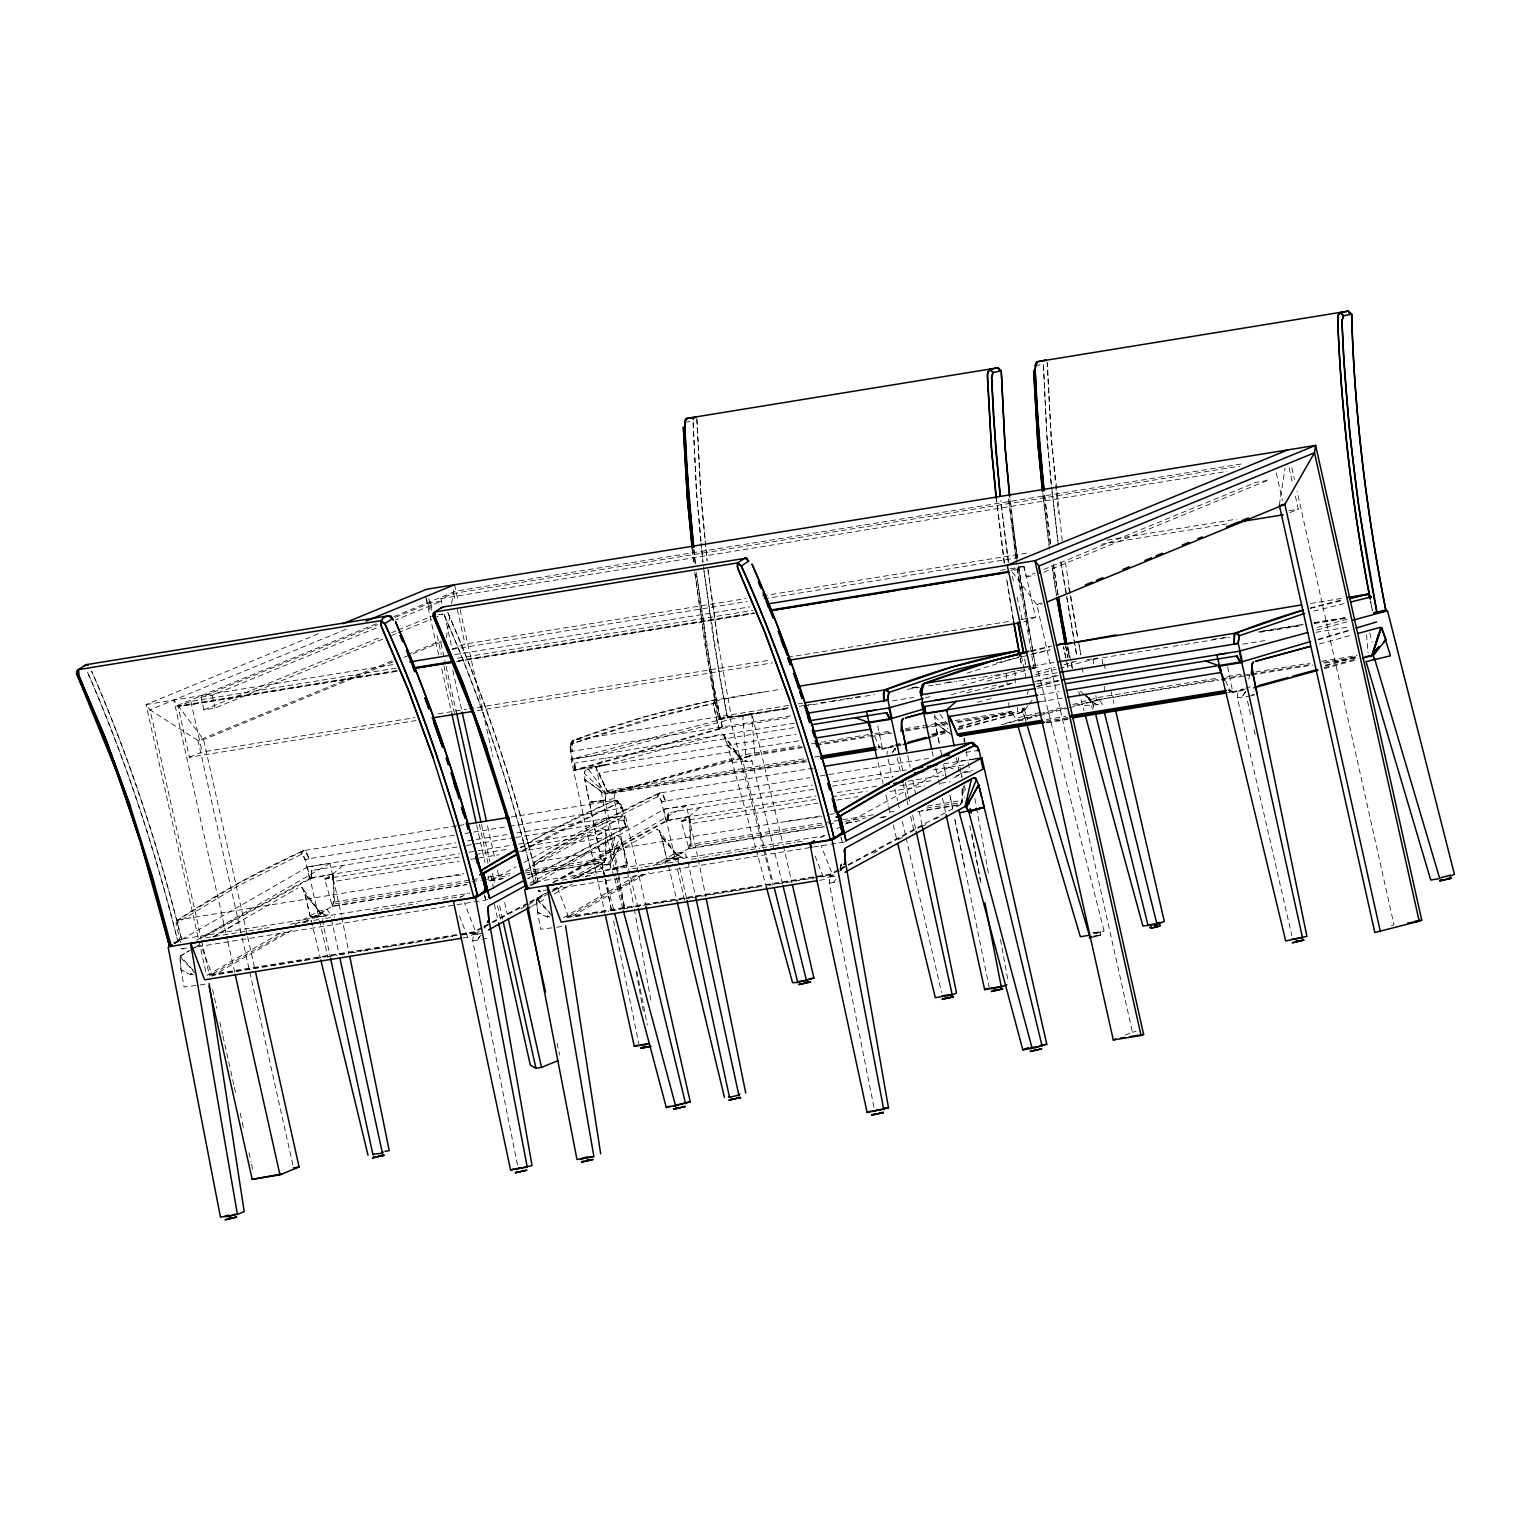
<?xml version="1.0" encoding="UTF-8"?>
<svg xmlns="http://www.w3.org/2000/svg" width="1531" height="1531" viewBox="0 0 1531 1531"><rect width="100%" height="100%" fill="white"/><g stroke="black" fill="none" stroke-linecap="round" stroke-linejoin="round"><path stroke-width="0.75" stroke-dasharray="5 3.75" d="M457.118 846.949L311.788 870.469L311.348 878.239L203.087 937.546M342.963 865.436L331.844 874.928L324.649 878.89L332.476 906.448L466.859 884.707M813.612 789.269L668.301 812.77L667.86 820.539L557.839 880.803M699.476 807.736L688.357 817.229L681.161 821.19L688.969 848.748L825.707 826.625M603.922 764.792L574.584 769.94L574.718 763.127L795.029 727.436M331.978 874.335L310.047 878.698M592.344 825.075L605.817 830.013L606.142 858.527L603.922 862.317L528.138 874.794M688.472 816.635L666.559 820.999M790.742 715.915L572.077 751.3L570.278 751.396L570.183 747.894A6.449 3.368 81 0 1 570.298 746.401L571.714 743.836L641.891 720.661L717.197 702.633L722.402 728.373L575.312 770.437L574.393 769.902L722.517 727.627L716.374 700.528L765.672 691.648M200.331 938.139L310.984 877.607L311.788 870.507L311.348 878.239M552.71 882.698L667.497 819.908L668.301 812.808L667.86 820.539M527.487 878.66L626.562 826.836L623.538 820.061L626.16 827.563L528.597 878.603M605.3 830.874L615.921 875.521M179.969 956.856L180.983 969.448L179.969 956.856L195.47 973.372M536.462 899.156L537.496 911.749L536.462 899.156L551.983 915.672M961.679 773.385L961.946 777.748M517.459 1164.919L472.754 940.819L473.385 934.79L481.691 930.236M873.952 1107.219L829.266 883.119L829.879 877.091L834.051 874.813M895.635 748.2L895.597 750.324M456.774 825.86L303.368 850.681A3237.625 1579.82 80.7 0 0 178.017 919.863L176.658 923.805L176.295 921.145L178.036 919.901L239.946 882.392L303.731 850.566L306.564 852.346L309.166 858.68L454.477 835.16M311.788 870.507L310.984 877.607L309.358 878.143L304.688 858.125L301.53 854.241L237.898 885.99L176.027 923.48L181.309 946.062M813.267 768.16L659.861 792.981A3237.625 1579.82 80.7 0 0 534.51 862.164L533.152 866.106L532.788 863.446L534.53 862.202L596.439 824.692L659.861 792.981L663.057 794.646L665.66 800.981L809.88 777.652M668.301 812.808L667.497 819.908L665.851 820.444L661.201 800.426L658.024 796.541L594.411 828.29M1092.904 932.857L1100.177 931.786L1092.77 934.044M1100.177 931.786L1100.655 935.211L1092.349 937.412M572.613 760.505L570.527 751.472L570.298 746.42L571.714 743.836A3.273 2.794 68.8 0 1 573.781 740.219L643.996 717.025L715.302 699.801L781.69 689.065M522.071 851.657L550.299 835.428L618.658 802.914L622.696 808.138L626.16 827.563M877.722 725.751L882.315 748.123L879.464 748.104A2.909 1.435 80.8 0 1 878.392 746.841L879.464 748.104M1227.613 666.808L1232.666 691.419L1227.537 692.931M962.597 801.153L961.009 803.622M1035.3 667.784C1032.066 666.846 1040.984 667.382 1028.315 669.143M588.344 769.27L606.295 793.402L740.124 757.902L747.568 761.73L740.124 757.902L722.402 733.77L586.143 769.844L584.249 773.251L605.893 793.632L605.3 800.081L624.897 908.955M446.363 637.795L450.229 612.687M451.626 603.539L453.961 588.44M1279.323 505.211L1285.045 468.027M331.768 905.893L333.701 901.893L333.088 874.966L334.543 901.97L332.476 906.448M688.261 848.193L690.194 844.193L689.582 817.267L691.055 844.27A2.909 1.435 80.6 0 1 690.692 846.299L688.969 848.748M520.215 847.236L597.951 834.644L605.817 830.013M623.538 820.061L626.179 827.295L605.683 830.606M525.229 873.034L605.434 860.058L605.549 837.285M926.542 808.081L961.927 802.359L962.023 788.963M917.643 811.755L960.071 804.885L962.616 800.101L962.291 788.695M840.136 869.034L841.61 862.412L839.945 869.761M1248.798 679.056L1249.832 674.425M840.308 868.862L841.878 861.991M605.893 793.632L605.338 800.235L589.358 802.263L584.785 779.47L584.44 771.49L586.143 769.844M788.561 705.447L573.781 740.219L571.714 743.836L670.865 712.91L717.197 702.633L715.302 699.801A3237.625 1689.191 81 0 0 573.781 740.2L571.541 747.492L572.077 751.3L570.527 751.472M901.223 744.181L887.578 747.894L887.004 754.496M1244.76 689.333L1237.947 691.189L1237.373 697.792L1291.896 935.805M957.947 729.694L1021.541 712.355L1022.919 707.992M1027.129 694.576L1028.258 691.017M958.023 728.699L1021.541 712.355L1022.67 708.796M181.443 939.881L181.5 939.058C158.765 847.581 129.637 757.558 91.669 671.248C129.389 757.673 158.535 847.638 181.5 939.058L470.017 893.166M537.936 882.181L537.993 881.358C515.105 789.116 485.614 698.385 447.243 611.386C485.365 698.5 514.856 789.173 537.993 881.358L824.29 835.83M1027.856 705.676C1022.555 714.135 1019.129 715.609 1024.201 704.968M782.475 883.77L752.008 761.003L749.023 756.486L615.175 791.986L614.18 798.646L627.021 869.168M579.005 876.938L599.712 865.608L609.013 864.077L620.036 836.979L617.05 835.543L552.863 870.699M178.036 919.901L177.634 923.691L176.027 923.48L178.036 919.901L463.644 873.684M820.138 815.985L534.53 862.202L534.128 865.991L532.539 865.8L536.749 883.846M484.6 928.303L486.112 925.279M841.093 870.603L843.103 866.584M704.049 571.503L720.144 679.649L727.263 716.91L731.32 716.183L717.962 718.728L718.709 719.321L731.32 716.183L718.25 643.747L708.011 569.532M626.026 858.317L627.633 864.958L612.151 869.072L609.97 864.594L622.16 842.567L619.156 835.658L617.05 835.543M1021.541 712.355L1023.761 708.776M534.53 862.202L532.539 865.8L594.449 828.271M715.302 699.801L713.159 703.456L719.168 729.024L722.517 727.627L718.479 728.469L713.159 703.456L715.302 699.801L696.318 572.613M839.715 871.522L841.552 868.249L840.5 869.991M301.282 854.317L303.368 850.681L304.918 850.796L309.166 858.68L305.109 859.657L303.406 855.427L301.282 854.317A3.273 2.813 66.5 0 1 303.368 850.681M657.775 796.618L659.861 792.981L661.411 793.096L665.66 800.981L661.622 801.957L659.899 797.747L657.775 796.618A3.273 2.813 66.5 0 1 659.861 792.981M614.046 876.153L609.625 864.326L622.16 842.567L625.241 855.102M484.007 927.69L485.059 925.949M895.042 748.448L891.54 753.826L895.31 748.276M1245.392 691.744L1241.89 697.122L1245.679 691.572M1100.885 934.943L1092.445 936.321L1100.885 934.943L1093.077 937.278M1021.866 711.781L1024.966 707.207M603.578 862.585L606.123 857.8A2.316 1.206 80.9 0 1 605.798 859.408M480.906 935.097L477.194 940.111L479.739 936.742M836.175 879.081L833.687 882.411L836.232 879.043M1025.234 709.121L1021.675 712.336M1029.196 703.916L1033.214 698.653M572.824 740.602L570.565 743.224L570.01 748.066L574.699 769.768M539.027 891.406L540.309 891.31L538.089 890.812L549.763 889.779M181.596 948.512L193.25 947.478M610.792 792.752L606.888 790.991L595.463 766.706L605.874 758.056M173.424 942.905L181.5 939.058L177.519 940.245C154.612 848.48 125.504 758.132 87.229 671.592C124.968 758.343 154.803 848.423 177.519 940.245L180.983 939.957L174.17 943.517M529.917 885.205L537.993 881.358L534.032 882.545C511.124 790.781 481.997 700.433 443.722 613.893C481.461 700.643 511.297 790.723 534.032 882.545L537.477 882.258L530.664 885.817M174.323 943.804L307.444 867.024L329.911 863.35L341.26 914.677M196.791 940.13L329.911 863.35M193.193 970.271L180.409 955.88L192.791 948.722M194.858 947.536L198.973 945.144L190.724 949.928M240.252 921.298L211.355 937.986L298.009 887.98M180.409 955.88L188.657 951.115M207.049 975.324L283.158 931.422M295.177 924.494L318.295 911.156L327.29 909.682L330.447 914.658L310.276 916.323L304.822 893.932L302.755 888.324L299.942 886.87L301.913 887.004L304.822 893.932L320.247 957.717M211.91 976.242L292.268 929.891M304.631 922.753L327.29 909.682M534.912 883.751L663.937 809.325L686.405 805.65L697.753 856.977M553.284 882.43L686.405 805.65M545.151 893.415L536.903 898.18L549.686 912.572M571.982 877.914L654.503 830.28M563.542 917.643L637.719 874.852M654.196 865.34L674.788 853.456L683.783 852.001L686.941 856.958L666.75 858.661L661.315 836.232L659.249 830.625L656.435 829.17L658.407 829.304L661.315 836.232L677.314 902.314M572.537 916.17L648.761 872.192M665.239 862.68L683.783 852.001M520.54 847.81L546.778 832.73L614.907 800.254L619.557 801.727L622.409 808.311M482.131 928.169L473.806 932.59L210.072 975.285L288.957 930.427M303.54 922.294L332.705 906.027L466.362 884.382M838.624 870.469L830.3 874.89L566.566 917.586L645.45 872.727M662.119 863.427L689.199 848.327L822.874 826.683M325.376 879.426L333.26 875.521L333.739 881.492L459.07 861.207M681.869 821.726L689.754 817.822L690.232 823.793L817.879 803.143M530.013 883.234L614.984 836.692L608.572 864.173L585.646 876.746M459.664 897.721L467.988 893.166M490.877 880.631L515.832 866.967M524.157 862.412L603.195 819.123L625.337 815.583L645.412 904.055M525.497 870.259L625.337 815.583M521.018 908.687L550.012 892.822M552.079 891.674L562.432 886.009M531.563 906.352L545.935 898.486M554.145 893.989L572.211 884.095M820.329 837.744L824.482 835.467M836.959 828.635L843.198 825.228M845.284 824.08L959.688 761.424L975.19 758.936M873.378 853.265L877.531 850.987M898.238 839.658L902.371 837.38M921.011 827.18L927.212 823.774M463.051 938.005L467.759 937.24L476.103 932.704L464.467 902.792M819.563 880.306L824.252 879.54L832.596 875.005L820.96 845.093M481.844 927.461L473.519 931.901L459.396 934.178M483.93 926.351L490.188 923.021M492.255 921.911L527.659 903.06M529.745 901.95L550.586 890.851M552.653 889.741L556.825 887.521M573.493 878.641L604.726 861.991L575.771 878.258M484.198 927.059L490.456 923.729M492.523 922.619L527.908 903.768M529.994 902.658L544.558 894.889M552.882 890.468L561.207 886.028M838.337 869.761L830.013 874.201L566.298 916.878M840.423 868.651L961.219 804.292L921.356 810.76M840.71 869.359L926.025 823.889M934.35 819.468L940.589 816.138M597.549 835.371L605.147 831.41M956.397 775.949L962.195 772.906L972.434 771.241M954.043 777.671L961.64 773.71M573.781 740.219L571.695 744.047L572.077 751.3M522.932 850.356L618.39 802.99L620.629 804.1A6.449 3.368 81 0 1 621.337 805.229L621.988 806.76M1032.64 668.186L1037.138 667.459L1104.081 931.116L1093.517 934.331M318.448 633.738L146.057 704.566L206.417 974.539M346.236 629.222L150.038 709.848L146.057 704.566L393.39 664.531M376.377 623.768L175.261 706.403L397.161 670.482M393.869 616.591L455.951 591.081L1244.416 463.472M396.223 668.128L190.839 701.37L178.094 706.614L189.404 757.252L416.03 720.584M382.827 639.097L214.991 708.049L203.891 709.848L201.059 697.179L377.717 624.61M395.381 617.337L430.709 602.831L441.827 601.032L395.438 620.074M441.942 603.233L440.909 598.64L453.674 593.396L1239.785 466.17M201.059 697.179L212.158 695.38L377.774 627.346M203.891 709.848L380.549 637.26M391.592 632.724L395.993 630.906M398.213 630.006L431.321 616.4M391.649 635.461L396.07 633.643M398.271 632.743L431.398 619.136M433.617 618.218L442.44 614.601M391.955 660.914L198.035 740.583L150.038 709.848L201.078 938.235M407.399 654.56L440.45 640.991M393.103 661.813L203.585 739.684L198.035 740.583L241.63 935.652M404.127 657.297L410.748 654.579M412.949 653.66L443.799 640.991M189.404 757.252L202.169 752.008L414.633 717.637M444.526 614.754L452.238 649.278L465.003 644.034L745.922 598.564M1010.785 570.623L1021.828 566.087M1019.129 606.276L1022.727 622.39L1035.492 617.146L1024.162 566.508L1011.914 571.541L1036.908 604.802L1132.423 1032.105L1124.137 1035.511M1023.741 566.221L1026.095 576.766L1034.918 573.13M1043.759 569.513L1255.745 482.418L1266.864 480.619L1265.907 476.39M1043.836 572.25L1266.864 480.619M1041.31 603.003L1036.908 604.802L1042.458 603.903M1289.81 512.655L1298.307 509.172L1294.709 493.059M1391.43 925.7L1393.976 924.667L1297.082 491.164M575.292 770.437L574.718 763.127L575.235 770.361M305.109 859.657L309.166 858.68M967.152 673.066L1021.234 656.206M612.323 869.665L627.672 864.996L622.16 842.567M990.423 689.275L1010.556 683.304M998.939 687.342L1012.355 683.381M1318.402 639.192L1351.969 629.26M1317.98 639.92L1351.529 629.987M599.712 865.608L603.271 870.507L627.633 864.958L637.795 906.735M661.622 801.957L665.66 800.981M624.437 908.074L596.229 767.203L604.611 765.328M1034.612 681.601L1057.443 675.037M1037.578 681.486L1058.304 675.535M881.569 748.831L892.956 745.559M895.233 744.889L902.065 742.937M931.69 734.402L947.632 729.828M959.038 726.536L1011.436 711.475L959.133 727.321M881.722 749.578L897.664 745.004M931.805 735.186L947.746 730.593M1231.919 692.127L1243.306 688.854M1245.583 688.185L1252.435 686.232M1325.348 665.258L1357.232 656.072M1232.072 692.873L1243.459 689.601M1325.425 666.023L1357.308 656.856M1040.123 712.508L1015.665 718.345L1012.584 713.829M806.684 761.73L609.702 793.613L747.721 754.151L799.526 745.769M1005.963 723.244L1063.528 707.111M1072.753 704.547L1098.071 697.447L1218.159 678.003M612.209 869.302L627.672 864.996M1010.269 672.243L1014.402 671.095L1014.785 675.63M957.813 722.46L1009.618 714.078L1017.866 711.8L1017.483 707.265M962.234 685.429L1012.374 671.745M925.432 697.906L929.987 696.662M986.978 681.123L1037.138 667.459M1317.158 627.48L1349.06 618.773M1316.813 630.006L1348.734 621.318M933.03 735.512L948.933 731.167M901.127 745.176L887.578 747.894M931.843 736.813L949.488 732.009M1324.277 667.65L1356.102 658.981M1324.2 668.664L1356.141 659.957M1319.397 643.919L1351.28 635.231M742.803 715.991L751.625 713.637L754.726 754.381L745.903 756.754L742.803 715.991L787.47 708.776M1093.498 663.822L1093.153 659.287L1097.574 658.1L1058.553 668.549M1095.909 695.514L1096.253 700.05L1220.207 679.056M596.229 873.646L571.044 759.299L729.732 717.216L751.893 713.657L782.858 843.543M751.893 713.657L593.205 755.74L571.044 759.299M951.306 694.653L971.994 689.18M1036.391 672.09L1054.782 667.21M1063.988 664.779L1073.193 662.33M966.559 692.95L996.451 685.008M1035.549 674.654L1056.256 669.162M1036.372 686.692L1059.127 680.663M977.295 702.327L984.931 700.318M986.385 699.916L991.877 698.48M1038.095 686.252L1058.897 680.74M1001.274 724.871L1065.519 707.82M1074.475 705.447L1099.354 699.782L1102.377 704.298L1082.608 705.638M1018.593 721.197L1037.061 716.317M1039.358 715.704L1067.05 708.355M1069.365 707.743L1099.354 699.782L1094.933 700.49M1028.736 668.32L1035.779 666.942M1246.521 696.911L1252.894 695.285M1310.383 608.381L1342.534 600.439M1313.789 611.137L1345.96 603.176M487.815 899.692L195.624 947.096M844.308 842.012L552.117 889.396M1031.167 651.421L1049.558 646.981M996.834 662.846L1049.73 650.082M1032.353 653.718L1050.17 649.737M484.217 938.847L486.801 938.273M703.456 566.795L713.79 642.082L727.263 716.91L731.32 716.183M1251.707 695.265L1254.387 694.71L1251.707 695.246M718.709 719.321L788.178 708.107M1076.063 661.258L1069.729 662.54M684.931 422.384L691.017 421.216M1035.281 365.679L1043.396 364.129L1046.86 435.857L1051.127 484.408M484.523 895.061L485.576 899.577L486.667 899.367M604.611 876.785L589.358 802.263L614.18 798.646M1024.698 669.812L1022.804 670.138M1086.723 696.069L1092.369 702.71L1095.354 713.197M604.133 864.9L609.625 864.326M1016.909 670.769L1023.646 669.659M1237.947 691.189L1246.942 689.716M200.102 984.969L206.838 983.859M556.595 927.269L563.351 926.159M1093.498 932.857L1104.081 931.116M440.909 598.64L1227.02 471.414M437.981 614.773L444.641 613.682M762.438 595.903L1029.196 552.729M1107.104 540.118L1236.933 519.105M1288.872 510.703L1298.307 509.172M452.238 649.278L747.319 601.511M763.854 598.851L1016.431 557.954M1101.421 544.213L1226.542 523.966M454.764 654.598L749.846 606.85M457.597 658.196L752.697 610.448M1000.566 570.317L1007.647 569.168M1010.001 568.786L1024.162 566.508M458.534 660.55L753.616 612.783M397.141 671.133L178.094 706.614L395.266 671.458M458.381 661.201L755.166 613.127M456.64 661.526L754.094 613.395M1026.095 576.766L1034.975 575.331M438.23 713.81L466.572 709.217M468.926 708.834L771.088 659.938M787.623 657.258L1009.522 621.356M1021.33 619.443L1035.492 617.146M477.404 710.652L772.504 662.885M1310.593 603.463L1344.199 598.009M798.015 703.916L802.722 703.15M1032.717 665.928L1053.96 662.502M731.206 716.967L789.422 707.552M911.864 687.744L916.552 686.979M1262.233 631.04L1303.761 624.265M1313.847 622.677L1348.333 617.05M799.297 706.308L811.641 704.298M820.252 702.92L829.572 701.409M831.888 701.026L841.208 699.514M843.543 699.15L852.844 697.638M855.178 697.256L859.829 696.509M912.533 687.974L918.026 687.094M945.373 682.654L954.77 681.142M1086.933 659.746L1096.311 658.234M1212.514 639.422L1219.499 638.293M1221.834 637.91L1226.484 637.164M1258.195 632.035L1303.321 624.725M1314.517 622.926L1347.548 617.567M803.928 706.097L862.719 696.586M865.072 696.203L874.469 694.691M907.405 689.352L919.155 687.457M928.552 685.926L933.259 685.18M935.613 684.797L945.01 683.266M947.364 682.883L956.779 681.372M959.133 680.989L968.53 679.458M970.884 679.075L980.28 677.563M982.634 677.18L992.05 675.649M994.404 675.286L1003.8 673.755M1093.153 659.287L1100.215 658.158M1102.569 657.775L1170.756 646.733M1173.11 646.35L1182.506 644.838M1184.86 644.455L1229.546 637.221M1260.109 632.265L1302.441 625.433M1314.191 623.519L1347.108 618.199M1034.937 676.396L1057.366 672.76M722.402 728.373L790.857 717.293M892.362 700.854L913.605 697.428M1242.713 644.149L1266.328 640.341M1315.895 632.303L1348.945 626.964M573.781 758.917L794.512 723.187M1036.851 683.955L1057.998 680.549M1037.578 688.185L1061.002 684.395M574.45 769.921L574.718 763.127L574.967 770.036L796.12 734.229M1040.257 694.73L1059.127 691.668M798.704 740.813L599.099 773.117L607.042 790.666A2.909 1.512 81 0 0 608.209 792.044L806.339 759.95M1039.97 701.753L1063.184 698.002M811.296 743.855L818.358 742.707M820.712 742.344L872.517 733.942M874.871 733.579L891.348 730.899M905.472 728.622L952.569 720.986M954.923 720.603L1011.436 711.475M1227.575 676.491L1241.718 674.195M1255.841 671.918L1310 663.153M1321.77 661.239L1357.078 655.517M754.726 754.381L801.708 746.784M815.812 744.506L891.004 732.335M905.089 730.057L923.882 727.014M926.236 726.632L947.383 723.206M956.779 721.675L1017.866 711.8M1222.561 678.673L1241.354 675.63M1243.708 675.248L1311.837 664.224M1323.588 662.311L1356.485 656.99M745.903 756.754L802.416 747.606M816.54 745.329L868.345 736.928M870.699 736.564L891.884 733.119M906.027 730.842L948.397 723.972M1096.253 700.05L1218.695 680.223M1221.049 679.86L1249.315 675.286M1251.669 674.903L1312.89 664.99M1324.659 663.076L1357.633 657.756M803.507 758.859L607.042 790.666L608.209 792.005M814.645 757.06L819.87 756.218M1046.285 719.57L1065.92 716.393M1045.845 721.178L1068.466 717.522M609.529 792.847L806.512 760.964M1046.017 722.307L1067.777 718.69M1046.821 722.862L1067.93 719.455M459.128 825.477L463.855 824.711M511.067 817.056L614.907 800.254L618.39 802.99A3.273 2.775 67.1 0 0 614.907 800.254A3237.625 1689.171 81 0 0 521.325 846.566M465.022 833.457L506.895 826.683M509.23 826.3L621.873 808.1L624.476 817.573M820.348 775.949L928.532 758.438M965.659 752.429L977.39 750.534M307.903 866.776L455.855 842.835M467.587 840.921L507.507 834.472M516.904 832.941L622.581 815.832M664.397 809.076L812.349 785.135M833.476 781.709L906.275 769.921M943.861 763.835L974.386 758.898M466.496 845.437L513.363 837.859M515.698 837.476L623.519 820.023M832.366 786.226L893.3 776.37M933.145 769.921L963.611 764.983M311.482 877.646L459.453 853.705M468.888 852.174L475.969 851.025M478.342 850.643L516.1 844.538M518.473 844.155L626.313 826.702M667.994 820.157L815.946 796.005M837.189 792.56L877.32 786.073M908.017 781.097L943.421 775.375M962.31 772.313L972.549 770.648M324.649 878.89L458.956 857.149M475.452 854.47L508.426 849.15M681.161 821.19L815.449 799.45M831.945 796.79L867.273 791.068M900.266 785.728L933.259 780.389M470.687 859.331L499.029 854.757M519.411 851.447L605.281 837.553M836.634 800.101L857.896 796.675M889.836 791.489L924.647 785.862M940.532 783.298L950.177 781.729M829.591 814.454L834.299 813.688M334.543 901.97L470.189 880.019M472.543 879.636L485.538 877.55M487.891 877.167L513.842 872.957M525.631 871.043L605.855 858.068A2.909 1.512 80.9 0 1 605.453 860.097M873.474 814.76L691.055 844.27L690.672 846.26L826.3 824.31M889.205 812.215L896.286 811.066M927.269 806.052L962.348 800.369A2.909 1.512 80.9 0 1 961.946 802.397M469.806 882.009L334.179 903.96A2.909 1.435 80.6 0 0 334.524 901.97M472.141 881.626L481.5 880.114M482.782 879.904L509.555 875.579M828.635 823.927L835.658 822.798M845.016 821.286L866.048 817.879M489.824 880.593L506.244 877.933M527.334 874.526L604.726 861.991M846.318 822.893L860.384 820.616M881.492 817.21L886.181 816.444M490.418 880.899L502.206 878.985M846.93 823.2L856.346 821.669M879.923 817.86L887.004 816.712M205.671 937.871L262.107 928.724M264.461 928.341L269.15 927.595M290.316 924.169L299.732 922.638M302.085 922.255L311.482 920.743M313.836 920.361L323.232 918.83M325.586 918.447L335.002 916.935M372.626 910.849L382.023 909.318M384.377 908.936L393.773 907.424M396.127 907.041L405.543 905.51M407.897 905.127L417.293 903.615M443.167 899.424L461.979 896.381M562.164 880.172L571.58 878.641M573.934 878.258L583.33 876.746M585.684 876.364L595.081 874.833M632.705 868.747L642.121 867.235M644.474 866.852L653.871 865.321M656.225 864.938L665.621 863.427M667.975 863.044L677.391 861.513M691.495 859.235L700.892 857.704M703.246 857.341L712.661 855.81M715.015 855.427L724.412 853.915M726.766 853.533L736.162 852.001M738.516 851.619L747.932 850.107M750.286 849.724L759.682 848.193M762.036 847.81L771.433 846.299M773.787 845.916L783.202 844.385M785.556 844.021L794.953 842.49M797.307 842.107L804.368 840.959M209.804 974.577L457.042 934.561M301.856 960.894L212.369 975.381L201.039 945.431M304.21 960.511L313.625 958.999M315.979 958.617L325.395 957.086M327.749 956.703L337.164 955.191M339.518 954.808L348.953 953.277M351.307 952.894L360.723 951.383M363.077 951L372.492 949.469M374.846 949.086L384.262 947.555M386.616 947.172L396.031 945.66M398.385 945.278L452.544 936.513M461.979 934.982L476.103 932.704M575.943 916.533L585.359 915.021M587.713 914.639L597.128 913.108M599.482 912.725L608.898 911.213M611.252 910.83L620.667 909.299M623.021 908.916L632.456 907.385M634.81 907.022L644.226 905.491M646.58 905.108L655.995 903.577M658.349 903.194L759.606 886.813M769.021 885.301L832.596 875.005M1132.423 1032.105L1136.117 1031.511M749.003 756.486L740.124 757.902L734.115 750.86L741.502 758.649L743.147 762.438L773.098 883.138M732.258 762.342L752.008 761.003M606.295 793.402L615.175 791.986M829.898 877.072L838.777 875.655M482.265 933.355L473.404 934.771L477.844 934.063M829.266 883.119L838.127 881.703M472.754 940.819L481.633 939.402M712.738 681.678L720.144 719.111L718.25 718.651L711.264 682.041L694.615 571.197L704.968 645.144L718.938 719.283M1035.147 667.803L1033.865 667.994L1017.062 566.929M1237.373 697.792L1246.406 696.471M786.302 821.458L821.86 816.635M429.809 879.158L462.994 874.66M552.021 927.843L540.615 929.279L537.611 912.419L548.806 917.911M196.102 985.466L184.122 986.978L181.098 970.118L192.313 975.611M1033.98 667.191L1035.588 666.961L1018.134 566.03M1088.273 698.193L1093.498 705.734M615.883 800.139L618.754 802.684L620.878 808.234L622.428 808.062M605.338 800.235L589.378 802.225L605.415 800.675M678.061 859.025L666.75 858.661L677.946 858.432L676.3 854.202L661.315 836.232L676.951 855.351L687.017 900.477M666.77 858.623L677.965 858.585M321.567 916.725L310.257 916.361L321.472 916.284L330.141 956.435M310.257 916.361L321.491 916.361M688.912 817.841L689.39 823.716M332.418 875.541L332.897 881.416M183.816 949.009L181.825 948.321L182.533 949.105M598.717 772.83L606.659 790.379L610.104 792.178M1225.585 680.797L1229.431 689.582L1232.666 691.419M1228.704 690.041L1232.244 692.165M874.794 736.526L879.062 746.286L882.315 748.123M537.611 912.419L540.941 913.624M181.098 970.118L184.428 971.324M948.837 767.375L953.335 769.021M549.782 917.031L547.026 915.921L552.079 918.083M193.27 974.73L190.533 973.62L195.585 975.783M676.051 853.896L659.249 830.625M319.558 911.596L318.697 911.079L321.453 916.131L319.558 911.596L304.822 893.932L319.252 911.328L302.755 888.324M538.089 890.812L540.309 891.31M1090.493 701.198L1097.938 705.025L1090.627 701.179L1087.929 697.294M674.788 853.456L682.462 857.762L675.19 853.379M318.295 911.156L325.969 915.461L318.697 911.079M934.809 714.786L935.135 722.766L948.301 732.201M604.63 876.804L584.785 779.47L605.472 794.302M939.039 742.152L935.135 722.766L953.813 736.679M584.785 779.47L605.319 794.761M720.144 719.111L706.748 646.675L696.375 572.938M1091.316 701.409L1088.35 698.117L1091.144 701.294M614.907 800.254L619.768 804.674L620.878 808.234M934.618 716.546L947.938 729.1M1080.408 691.017L1083.163 693.639M1083.565 694.021L1091.469 701.523L1088.656 698.863M738.286 755.568L743.147 762.438M738.382 754.955L741.1 758.228L727.627 745.425L723.206 734.229L739.932 757.424L727.474 740.143M939.996 714.288L947.746 724.699M733.483 748.85L737.923 754.898M1086.13 694.94L1090.283 700.72L1087.699 697.064M723.206 734.229L726.785 742.382L755.587 847.619M622.256 807.162L622.696 808.138M485.576 899.577L484.619 895.463M815.124 856.04L824.252 879.54M459.453 915.882L467.759 937.24M557.552 887.731L568.881 917.681M425.618 596.631L430.804 612.151M1024.832 717.446L1026.861 724.278M1024.66 710.537L1027.244 719.742M1078.723 691.4L1084.025 710.786M756.218 849.896L765.596 884.229M614.677 878.469L622.773 908.687M603.271 870.507L614.295 911.921M1104.023 663.899L1105.803 670.865M1111.142 691.706L1113.936 703.303M1081.862 667.439L1083.642 674.367M1089.555 697.504L1092.522 709.064M729.732 717.216L762.878 846.681M763.471 848.997L772.351 883.674M1369.728 632.973L1372.082 642.235M1014.67 671.133L1015.838 675.764M964.281 785.422L965.429 790.053M616.515 877.837L624.074 907.921M878.048 762.763L883.1 783.489M885.913 795.01L888.152 804.215M888.726 806.531L890.41 813.439M893.205 824.941L897.147 841.055M841.017 837.361L842.471 842.414L841.131 837.763M1247.478 701.064L1250.655 714.824M1254.042 729.483L1255.65 736.468M897.109 757.768L900.458 772.236M903.137 783.872L907.979 804.808M910.677 816.444L914.084 831.199M783.394 845.858L791.967 882.985M888.076 759.108L892.305 777.595M894.946 789.154L897.606 800.713M898.123 803.029L899.711 809.956M902.371 821.515L905.529 835.371M906.065 837.687L941.527 992.509M663.937 809.325L675.535 860.556M677.64 869.876L684.51 900.132M307.444 867.024L319.041 918.256M319.577 920.571L327.998 957.832M1291.858 467.854L1294.48 479.509M1289.045 467.74L1292.662 483.853M1276.299 472.964L1282.461 500.599M1012.431 576.345L1013.465 580.957M1017.062 597.071L1018.613 603.98M454.535 584.746L458.018 600.401M460.104 609.721L492.925 756.544M557.016 1043.204L559.619 1054.859M453.674 593.396L455.224 600.305M457.271 609.51L465.003 644.034M452.755 670.272L461.577 709.752M487.528 825.879L494.8 858.374M497.384 869.991L499.47 879.292M504.656 902.505L507.259 914.122M440.966 643.307L445.636 664.205M446.153 666.54L456.544 712.987M481.461 824.444L489.767 861.609M492.35 873.225L494.436 882.507M499.623 905.72L502.742 919.653M430.709 602.831L432.603 611.271M428.833 598.544L431.436 610.18M437.158 635.786L441.311 654.407M443.913 666.042L454.324 712.585M479.299 824.31L488.14 863.867M490.743 875.502L494.379 891.808M497.498 905.759L500.618 919.729M426.135 598.946L438.632 654.885M441.77 668.875L451.147 710.824M476.658 825.018L485.002 862.317M488.121 876.287L489.174 880.957M494.379 904.266L498.034 920.571M212.158 695.38L214.991 708.049M254.452 967.267L203.585 739.684L173.845 700.069L227.353 939.46M190.839 701.37L202.169 752.008M242.166 937.967L293.55 1167.885M227.87 941.795L234.645 972.089M201.594 940.57L209.422 975.534M212.541 989.524L216.713 1008.163M219.832 1022.134L222.435 1033.789M222.952 1036.123L228.176 1059.433M228.693 1061.768L230.262 1068.753M230.779 1071.088L233.899 1085.077M234.415 1087.393L235.985 1094.397M240.156 1113.037L241.707 1120.022M242.242 1122.357L243.793 1129.342M249.017 1152.652L251.084 1161.972M251.62 1164.306L253.17 1171.292M899.75 756.85L902.85 770.859M905.414 782.513L907.998 794.187M908.515 796.522L910.046 803.526M912.629 815.2L915.71 829.19M932.207 751.606L933.221 756.276M935.805 767.93L937.852 777.27M938.369 779.604L939.919 786.609M942.484 798.283L945.565 812.272M596.746 875.981L604.975 913.318M1071.068 662.655L1072.427 668.856M1067.05 663.516L1067.949 667.65M687.955 861.589L696.05 898.697M331.462 919.289L339.04 954.081M1021.349 655.919L1026.21 678.673M1072.389 668.645L1067.547 645.929L1069.729 656.416M1065.94 658.119L1063.509 646.752L1065.71 657.277M1066.418 660.397L1067.872 667.21M964.53 866.68L954.521 817.765L989.294 987.763M907.73 755.548L910.141 767.184M912.993 781.154L915.882 795.144M919.232 811.43L922.581 827.754M605.109 879.138L611.788 911.749L605.089 879.119M698.232 859.312L705.829 896.707M613.663 921.05L638.925 1044.467M341.738 917.012L348.857 952.052M939.288 743.358L935.135 722.766M1047.032 361.814L1051.433 441.043L1055.471 483.107M696.662 418.518L701.064 497.747L707.131 560.844M956.511 757.845L959.248 771.873M962.444 788.235L964.281 797.594M969.774 825.649L971.152 832.653M971.592 835.007L981.199 884.095M636.8 971.19L638.159 978.213M638.618 980.548L647.307 1024.966M1370.551 601.185L1372.331 610.467L1370.685 601.205M1018.421 565.8L1035.492 667.018M1020.201 657.89L1021.521 664.856L1019.895 655.593M1067.49 647.977L1069.231 657.182L1067.605 647.881M1065.557 645.929L1067.739 657.373M1077.499 636.322L1064.772 559.217M1079.183 645.584L1080.848 654.847L1078.322 640.781M1068.6 587.043L1077.881 638.446M1057.959 594.602L1053.539 564.633M1065.71 645.871L1067.777 657.354M1013.599 620.859L1007.149 581.569M966.252 751.357L967.956 760.754M968.396 763.108L970.099 772.504M974.807 798.359L976.089 805.402M976.529 807.756L988.49 873.569M1000.47 939.383L1007.742 979.342M627.442 871.522L633.853 906.773M634.293 909.127L651.402 1003.149M958.195 757.405L959.573 765.079M959.994 767.433L961.679 776.81M963.363 786.188L964.645 793.23M971.936 833.744L973.18 840.691M973.505 842.471L980.299 880.229M636.226 971.879L643.422 1011.819M1013.082 619.136L1006.192 576.441M1057.959 594.851L1053.29 564.671M1028.775 631.863L1018.67 567.255M1051.854 565.322L1056.505 595.368L1052.103 565.341M1060.658 561.839L1076.733 655.555L1060.926 561.858M1008.431 561.188L1000.566 500.541M1050.63 543.888L1044.353 493.059M1049.175 544.538L1042.707 493.824M1017.12 556.538L1009.752 498.321M1004.547 563.14L996.413 498.474M1062.208 540.654L1051.07 435.952L1047.415 363.153M1012.221 520.789L1017.388 557.954M1015.857 558.317L1008.451 497.824M1017.139 567.599L1021.005 595.444M1016.737 564.614L1008.374 497.25M708.03 570.183L718.345 644.417M1058.017 540.673L1051.376 486.743M1008.278 562.643L1000.834 500.465M1004.106 562.834L996.375 500.446M1050.285 543.754L1044.104 492.829M1049.462 549.131L1042.879 493.269M1017.082 559.14L1009.962 497.384M1058.265 545.342L1051.644 486.896M697.064 419.858L700.7 492.657L707.035 560.212M693.734 549.533L695.246 563.37M692.089 548.232L693.6 562.011M700.777 541.113L696.509 492.561L693.045 420.834L696.509 492.561L701.064 541.285M701.007 543.448L702.959 562.126L701.275 543.601M693.983 549.763L695.361 563.676M692.51 549.973L693.677 561.762M1055.701 485.442L1058.399 513.478M1051.433 484.581L1046.86 435.857L1043.396 364.129M1366.494 634.753L1368.044 652.838M1014.976 677.889L1015.551 684.663M1006.154 673.372L1007.111 684.682M1008.661 702.767L1009.618 714.078M1102.167 659.191L1102.684 665.985M1104.215 686.366L1104.731 693.16M962.329 789.843L962.597 798.168M879.961 747.415A2.316 1.129 80.8 0 1 879.081 746.267M607.596 791.489A2.316 1.206 81.1 0 1 606.678 790.36M1031.205 650.637A3237.625 1689.191 81 0 1 1051.778 645.967M1230.312 690.711A2.316 1.129 80.8 0 1 1229.431 689.562M1229.814 691.438A2.909 1.435 80.8 0 1 1228.723 690.022M1310.192 608.075A3237.625 1579.781 80.7 0 1 1341.883 599.865M690.194 844.174A2.316 1.129 80.5 0 1 689.926 845.801M962.597 800.101A2.316 1.206 80.9 0 1 962.291 801.727M333.701 901.874A2.316 1.129 80.5 0 1 333.433 903.501M615.979 800.311L617.395 800.751L615.979 800.311M728.354 746.477L730.038 747.721L728.354 746.477M1023.416 713.867L1024.66 716.872L1023.416 713.867M941.642 754.879L940.685 750.209L941.622 754.879M946.407 778.169L943.536 764.199L946.388 778.169M952.607 808.445L949.737 794.474L952.588 808.445M1025.598 664.148L1024.717 659.536L1025.636 664.09"/><path stroke-width="1.5" d="M956.243 701.351L946.158 710.403L925.662 713.733L925.068 706.423L924.82 713.159L925.068 706.423L1035.224 688.567M806.454 713.369L883.789 700.854L884.095 691.055L885.339 689.792L950.828 667.363L1017.445 650.905L1020.852 653.641L954.234 670.119L888.841 692.51L887.559 698.289L891.98 718.422L812.636 731.569M1060.715 672.224L1234.158 644.149L1234.464 634.351L1235.689 633.088L1301.197 610.658M139.761 839.811L117.141 772.983L76.55 673.544L76.722 670.942L78.425 669.602L381.085 620.629L384.798 623.653C424.489 711.035 454.477 802.588 477.557 895.673L474.017 897.434L170.094 946.502L171.357 946.426L152.162 875.751M473.634 715.283L433.043 615.845L433.216 613.261L434.919 611.922L737.578 562.93L741.291 565.953C781.001 653.335 810.971 744.889 834.051 837.974L830.51 839.734L526.587 888.803L527.851 888.726L508.656 818.052M485.384 891.138L484.16 890.066L485.767 890.353C462.745 798.608 433.426 708.394 395.457 621.701C433.675 708.26 462.974 798.57 485.767 890.353L477.194 896.458L473.768 897.319L454.822 826.759M841.38 833.094L842.261 832.653C819.238 740.908 789.919 650.694 751.951 564.001C790.168 650.56 819.468 740.87 842.261 832.653L833.687 838.777L830.28 839.62L811.315 769.079M383.343 1152.097L380.147 1153.398M728.392 1096.904L730.325 1097M882.679 1109.324L871.924 1111.449M1450.527 875.081L1440.996 877.684M1026.555 652.531L994.346 660.32L924.15 683.515C922.064 685.524 917.605 694.366 922.428 694.596L1032.602 676.779M978.902 750.611L977.831 747.53A6.449 3.368 81 0 0 977.122 746.382L974.903 745.291L879.426 792.675L840.232 815.985L836.27 817.076L840.232 815.985L906.811 777.729L974.903 745.291L977.122 746.382L979.189 750.439L983.055 769.136L846.05 840.825L840.232 815.985L836.672 813.305L903.271 775.03L971.4 742.554L973.582 743.013L975.783 745.941M487.451 910.601L488.485 906.008L525.822 885.55M844.213 851.734L844.997 848.308L971.477 778.992L965.066 806.493L844.94 872.287M1370.111 598.87C1352.275 506.895 1341.175 413.581 1337.73 319.941L1338.266 314.888L1341.137 312.745L1343.529 315.788L1341.96 320.649L1343.682 357.756L1349.634 432.278L1358.629 505.938L1376.847 612.056L1374.111 613.261M695.859 417.102L686.06 418.767L684.931 422.384M1030.363 666.31L924.15 683.515L921.911 690.787L922.428 694.596L920.629 694.691L920.552 691.189A6.449 3.368 81 0 1 920.667 689.696L922.083 687.132A3.273 2.794 68.8 0 1 924.15 683.515A3237.625 1689.191 81 0 1 1028.966 651.173M1378.608 634.312L1371.91 655.651L1362.82 658.139M901.032 731.435L901.682 720.144L903.271 718.517L901.529 721.886L902.103 728.105L906.735 750.86M1251.382 674.731L1252.052 663.44L1253.621 661.813L1251.899 665.181L1253.047 674.501L1306.919 936.36L1285.696 940.953L1216.839 654.809L1225.833 653.335M1365.154 656.761L1372.044 655.44L1381.613 627.672L1390.492 655.804L1366.035 661.641L1430.739 880.038L1439.733 878.564L1375.202 660.741M975.19 758.936L981.849 757.883L1046.783 1044.238L1032.162 1048.352L968.702 811.526L965.506 806.378L976.529 779.279L973.563 777.844L909.357 812.999M477.194 896.458L485.767 890.353M833.687 838.777L842.261 832.653M487.604 922.255L489.04 920.265L487.604 922.255L488.925 919.614L488.025 906.984L488.37 916.437L532.023 1165.627L510.627 1170.182L453.425 901.147L475.586 897.606L523.43 871.388M1374.838 612.802L1385.651 611.08L1373.632 613.357M805.095 702.786L885.339 689.792A3.273 2.832 68.3 0 1 888.841 692.51L887.846 699.878L883.789 700.854L883.368 693.6L885.339 689.792A3237.625 1579.781 80.7 0 1 1017.445 650.905L1019.321 653.737L1020.852 653.641L1017.445 650.905L797.708 686.462M1304.642 613.395L1239.191 635.805L1238.196 643.173L1242.349 661.717L1066.208 690.519M693.026 419.303L695.17 416.796M1385.44 611.118C1388.215 608.572 1379.01 612.132 1373.977 612.591M982.519 800.617L984.146 807.258L968.664 811.373L966.463 806.894L978.653 784.867L975.649 777.959L973.563 777.844M1372.216 655.077L1379.01 646.484C1377.441 648.914 1370.666 653.833 1372.867 655.995L1386.091 639.537L1383.565 641.948M966.463 806.894L978.653 784.867L981.754 797.402M844.461 864.058L845.533 862.585L844.098 864.556L845.418 861.915L844.519 849.303L844.863 858.738L888.516 1107.927L867.12 1112.482L817.65 883.789L809.918 843.447L814.09 841.17M1043.855 490.513L1036.678 404.184L1035.071 368.933L1037.233 361.68L1348.179 311.099L1351.643 314.238C1354.303 413.695 1366.781 512.732 1385.861 610.314C1366.245 512.789 1354.495 413.695 1351.643 314.238L1343.529 315.788L1341.96 320.649C1345.826 418.537 1357.863 515.966 1376.847 612.056L1376.426 612.859M1009.484 495.967L1005.006 446.344L1001.274 370.942L997.829 367.804L989.715 369.354L987.82 371.842L987.38 376.645L991.686 451.396L996.107 498.111M1351.643 314.238L1348.179 311.099L1340.065 312.649L1338.19 315.137L1337.73 319.941C1341.52 413.581 1352.351 506.895 1370.264 598.889M1375.584 652.417L1372.044 655.632L1380.847 627.193L1358.093 633.394M84.109 666.119L85.966 664.703L388.472 615.806L390.711 616.495L392.185 618.83L384.798 623.653C376.148 621.261 386.865 614.295 390.903 616.304L393.39 620.112L391.056 616.457L388.472 615.806L392.185 618.83M440.603 608.439L443.512 606.888M685.276 419.705L687.055 418.346L997.829 367.804L1001.274 370.942L1005.006 446.344L1009.771 495.91M1002.001 985.83L1000.566 986.481M1029.674 1048.027L1039.472 1046.438M1001.274 370.942L993.16 372.492L989.715 369.354L987.457 373.87L991.361 447.454L996.413 498.474M1291.82 939.345L1301.656 937.757M1063.892 644.34L1301.714 604.898M789.69 700.203L765.806 634.695L737.253 566.91L737.578 562.93L741.291 565.953L748.678 561.131L746.056 558.183L442.306 607.099L434.919 611.922L433.043 615.845C472.562 703.284 502.8 794.761 525.822 887.865L527.851 888.726M517.038 853.858L483.739 873.684L479.758 874.775L518.033 853.973M855.255 717.695L869.455 722.709L891.272 719.226L889.798 719.072L923.825 708.987M172.276 944.991L168.18 947.345L220.464 1217.164L237.42 1214.389L244.195 1211.557L209.096 983.495M528.769 887.291L524.674 889.645L576.976 1159.465L593.913 1156.69L547.141 885.971M516.502 850.126L480.16 871.005L483.739 873.684L489.556 898.506L525.382 879.77M488.427 929.987L529.975 907.232M809.918 843.447L832.079 839.907L981.849 757.883M817.21 880.689L561.111 922.121L547.352 885.76L810.129 843.217L814.301 840.959M1239.191 635.805L1238.196 643.173L1234.158 644.149L1234.484 634.312L1235.689 633.088L1239.191 635.805A3.273 2.832 68.3 0 0 1235.689 633.088L1058.687 661.736M384.798 623.653C424.221 711.169 454.229 802.627 477.557 895.673L474.017 897.434M741.291 565.953C780.714 653.469 810.722 744.946 834.051 837.974L830.51 839.734M924.15 683.515L922.064 687.342L922.428 694.596M886.449 712.68L890.219 718.843L886.449 712.68L890.009 718.977L886.449 712.68L811.43 724.775M1241.354 662.598L1240.148 662.368L1310.593 641.508M372.588 1154.221L379.152 1153.647M809.65 979.036L807.603 979.802M515.43 1169.148L525.956 1167.292M592.153 1156.594L580.919 1158.948L582.335 1158.182M941.948 995.82L951.287 994.461M1160.02 922.332L1157.034 923.365M1044.506 360.531L1046.228 360.397M897.702 843.37L935.326 997.657L952.244 994.882L956.55 993.064L922.581 827.735M1450.087 876.249L1454.45 874.412L1387.488 610.754L1353.289 620.074M342.772 623.749L426.747 589.244L1315.627 445.387L1421.744 920.169L1419.199 921.203L1374.838 932.513L1279.323 505.211M366.12 621.069L454.535 584.746M1287.839 449.884L1007.149 565.188L1113.286 1039.97L1141.054 1035.473L1143.619 1034.439L1038.898 565.992L1034.937 560.71L768.734 603.788M1085.383 584.899L1092.005 582.182M1096.407 580.364L1103.028 577.646M1122.855 569.494L1129.476 566.776M1144.901 560.442L1151.503 557.724M1155.905 555.925L1162.527 553.208M1182.353 545.055L1188.975 542.338M1197.778 538.721L1202.199 536.903M1226.427 526.951L1237.45 522.415M1241.852 520.617L1248.473 517.899M1046.879 602.104L1284.873 504.311L1314.478 452.755L1315.627 445.387L1034.937 560.71L1141.054 1035.473M209.001 986.175L252.194 1179.348L282.508 1173.799M252.194 1179.348L279.962 1174.851L299.1 1166.986L255.505 971.917M498.551 922.906L530.319 1065.078L535.965 1068.294L541.515 1067.394L558.107 1060.581M1113.286 1039.97L1115.831 1038.917M605.491 915.653L634.293 1046.343L637.374 1045.099M766.227 886.526L792.541 982.672L797.766 982.462L813.937 978.098L792.503 885.301M614.907 914.218L666.31 1107.545L669.946 1106.071M510.627 1170.182L514.282 1168.708M666.31 1107.545L690.27 1101.937L645.929 906.371M946.081 814.607L984.644 989.638L987.744 988.394M984.644 989.638L1001.331 986.959L1006.786 984.777M1085.268 715.379L1142.892 925.968L1156.996 924.341L1164.306 921.394L1115.544 710.269M867.12 1112.482L870.775 1111.008M958.597 809.746L1022.823 1049.845L1028.277 1047.644M800.541 983.801L799.105 984.548L810.588 981.945L799.144 984.452L800.828 983.706M642.312 1047.453L640.896 1048.218L650.924 1046.362M1090.838 936.8L1089.421 937.45L1091.125 936.704M1150.891 927.097C1146.432 929.47 1163.369 925.891 1159.809 925.164M516.827 1172.057L515.411 1172.803L526.894 1170.182L515.43 1172.689L517.114 1171.961M738.44 1095.163L739.856 1094.397L738.727 1094.321M583.043 1161.34L581.627 1162.106L593.09 1159.484L581.608 1162.086L583.33 1161.244M642.599 1047.357L640.877 1048.199L650.637 1046.438M1151.197 927.001C1145.82 929.489 1163.292 925.987 1159.847 925.145M992.681 990.748L996.432 989.715M968.817 811.966L984.165 807.296L978.653 784.867M473.596 896.86L477.557 895.673M830.089 839.16L834.051 837.974M375.612 1156.632L372.607 1157.761L375.784 1156.575M992.949 990.653L995.82 989.849M1442.795 879.617L1439.791 880.746L1442.967 879.56M730.804 1099.315L733.655 1098.531M874.947 1113.86L871.924 1115.008L875.12 1113.803M1356.102 628.035L1376.56 621.969M887.846 699.878L883.789 700.854M1238.196 643.173L1234.158 644.149M649.431 1043.453L640.188 1044.946M999.781 986.749L990.538 988.241M737.559 1095.43L731.301 1096.866M731.378 1099.143L733.292 1098.626M968.721 811.602L984.165 807.296L1042.133 1046.113M923.155 698.519L888.956 707.839L899.233 754.515M1307.704 632.494L1239.306 651.134L1302.613 938.178M908.036 742.324L926.217 737.368M903.386 744.564L930.676 737.138M1258.386 685.62L1287.935 677.563M1292.47 676.319L1317.464 669.506M1253.755 687.859L1317.866 670.387M984.146 807.258L959.784 812.808M644.015 1046.936L646.063 1046.419M677.793 1107.602L673.659 1109.171L685.103 1106.626L673.64 1109.152L678.214 1107.506M945.144 998.193L948.282 997.427L944.971 998.231M228.617 1215.078C216.694 1218.312 237.879 1215.403 234.741 1213.949M1295.513 941.488L1298.652 940.723M517.899 1168.344L521.057 1167.598M584.115 1157.647L587.253 1156.881M643.919 1046.955L645.45 1046.553M228.138 1218.542L231.315 1217.777M1295.341 941.527L1298.499 940.761M1349.423 598.736L1367.815 594.2L1371.221 596.937L1350.553 602.047M1056.467 645.317L1065.672 643.097L1058.361 597.167M1034.286 1049.902L1036.41 1049.424L1034.707 1049.807M229.325 1218.236L230.377 1217.987M804.617 980.586L798.991 981.486M804.387 982.749L807.66 982.098M1154.986 923.882L1149.341 924.781M1154.738 926.044L1156.881 925.585M586.871 1160.287L590.162 1159.637M876.459 1110.128L879.751 1109.477M378.942 1155.828L384.051 1155.254L372.588 1157.876L384.07 1155.254L378.789 1155.848M521.765 1170.756L522.817 1170.545M805.325 982.538L806.914 982.213M1155.675 925.834L1157.283 925.509M521.612 1170.794L523.219 1170.469M587.827 1160.077L589.416 1159.771M1045.462 360.11L1036.43 362.062L1035.281 365.679L1037.406 361.641L1035.53 364.129L1035.071 368.933L1039.071 439.741L1044.123 490.743M1066.743 643.824L1071.432 642.963M1076.121 642.121L1116.022 634.944M1447.178 878.603L1451.235 878.239L1439.772 880.861L1451.254 878.239L1447.58 878.526M879.311 1112.846L883.387 1112.482L871.905 1115.123L883.368 1112.597L879.713 1112.769M875.464 710.059L866.489 711.513L876.938 758.17M385.008 1151.331L389.238 1150.642L349.814 956.741M1281.179 504.924L1284.873 504.311L1380.388 931.614M1238.349 522.052L1283.189 514.799M409.906 661.851L450.037 655.364M413.676 667.803L453.808 661.315M770.15 610.123L1008.565 571.522M413.638 668.454L453.674 661.966M771.662 610.448L842.318 599.004M854.107 597.109L858.814 596.344M863.522 595.578L898.85 589.856M903.577 589.091L915.347 587.177M920.054 586.411L955.382 580.689M960.09 579.924L964.817 579.158M969.525 578.412L1002.499 573.053M414.155 668.415L454.286 661.909M770.61 610.716L1009.044 572.135M432.565 717.905L472.696 711.417M789.02 660.205L1020.373 622.773M1347.203 597.53L1367.815 594.2L1369.69 597.033L1371.221 596.937L1367.815 594.2A3237.625 1579.781 80.7 0 0 1350.514 597.875M810.952 720.527L888.458 707.973M924.131 702.212L1034.516 684.338M1062.686 679.783L1238.809 651.268M1065.691 683.63L1236.799 655.938L1240.646 662.138L1236.818 655.976L1240.493 662.77L1219.996 666.1L1205.624 660.99M925.068 706.423L925.317 713.331L1037.884 695.112M814.951 738.172L870.641 729.158L872.192 732.679M1039.185 701.887L949.469 716.412L957.411 733.942A2.909 1.512 81 0 0 958.578 735.339L961.143 736.047M1067.528 697.294L1221.011 672.453L1224.436 680.281M821.726 755.912L876 747.128M1042.343 720.202L957.411 733.942L958.578 735.301L1043.491 721.56M1070.647 715.628L1226.369 690.424M820.501 757.654L874.775 748.87M1070.82 717.14L1225.144 692.165M820.597 758.687L876.861 749.578M959.899 736.143L1044.314 722.479M1072.466 717.924L1224.877 693.256M468.582 823.946L508.694 817.439M825.075 766.246L971.4 742.554L974.903 745.291A3.273 2.775 67.1 0 0 971.4 742.554A3237.625 1689.171 81 0 0 836.672 813.305M939.881 756.601L949.469 755.051M913.337 768.792L922.715 767.261M927.422 766.514L936.819 764.983M914.39 772.944L923.767 771.433M884.401 784.925L889.128 784.159M893.855 783.394L903.29 781.863M453.635 900.917L190.858 943.44L204.618 979.821L460.716 938.388M1414.797 921.279L1421.744 920.169M1407.621 923.078L1419.199 921.203L1314.478 452.755L1038.898 565.992L1039.568 573.092M293.55 1167.885L299.1 1166.986M681.448 1106.817L685.103 1106.511L682.194 1106.683M736.889 1097.842L740.564 1097.555L729.081 1100.177L740.564 1097.555L737.636 1097.708M1120.462 1038.171L1125.094 1037.425M1129.725 1036.678L1143.619 1034.439M1384.235 611.29L1385.459 611.099M934.695 700.471L943.555 699.035M809.765 978.768L813.937 978.098M634.293 1046.343L648.895 1044.008M1040.525 1045.252L1046.783 1044.238M686.099 1102.607L690.27 1101.937M1022.823 1049.845L1032.162 1048.352M1369.69 597.033L1371.221 596.937M170.936 945.852L169.08 945.814L171.357 946.426M1000.47 988.93L1002.728 988.892L991.246 991.495L1002.709 988.988L1000.796 988.892M951.172 996.911L953.411 996.853L941.967 999.379L953.411 996.872L951.478 996.872M674.118 1106.071L683.802 1103.277M234.645 1217.183L236.578 1217.164L225.114 1219.805L236.597 1217.183L235.487 1217.107M1301.848 940.168L1303.78 940.149L1292.298 942.79L1303.78 940.168L1302.67 940.091M1040.429 1048.773L1041.616 1048.926L1030.152 1051.472L1041.616 1048.831L1040.525 1048.754M883.291 1108.138L888.516 1107.927M947.364 711.092L946.713 710.231L954.215 746.152M527.43 888.152L525.822 887.865L507.393 818.989L474.399 717.427M747.549 558.758L744.965 558.107L737.578 562.93L737.808 568.537L764.046 630.198L788.752 697.466L811.507 769.71M747.396 558.604L744.965 558.107L748.678 561.131M960.454 735.473L957.028 733.674L949.067 716.125M88.243 665.277L85.966 664.703L78.425 669.602L76.55 673.544C116.088 760.984 146.115 852.518 169.329 945.565L140.45 841.973M836.672 813.305L840.232 815.985L846.05 840.825M885.339 689.792L888.841 692.51M1340.065 312.649L1343.529 315.788M989.715 369.354L993.16 372.492M971.4 742.554L976.261 746.975M1349.691 312.822L1348.179 311.099L1350.093 314.161M999.322 369.526L997.829 367.804L999.724 370.866M1236.818 655.976L1240.148 662.368M758.323 582.048L761.137 588.593M399.955 635.384L402.768 641.929M765.825 600.841L768.485 607.233M412.872 667.076L414.652 671.344M762.993 592.956L765.538 599.31M768.084 605.644L773.174 618.352M406.5 650.656L414.978 671.803M810.129 843.217L811.794 847.504M1221.068 670.253L1218.887 666.597L1221.011 672.453L1218.887 666.597L1220.685 669.468M870.699 726.957L868.517 723.302L870.641 729.158L868.517 723.302L870.335 726.172M1381.613 627.672L1385.919 638.886M778.169 631.25L787.164 655.325M429.024 708.642L424.948 697.696L428.776 708.91M487.03 749.176L463.147 683.687L435.148 617.51L434.919 611.922L435.148 617.51L461.386 679.171L486.093 746.439L508.847 818.702M433.196 757.902L409.313 692.395L381.296 626.217L381.085 620.629L381.296 626.217L407.533 687.897L432.259 755.166L455.013 827.41M130.537 806.875L106.653 741.387L78.636 675.209L78.425 669.602L78.636 675.209L104.873 736.87L129.599 804.139L152.334 876.402M781.231 640.015L783.661 646.733M787.7 657.928L790.13 664.665M433.637 722.364L442.536 747.013M787.987 657.507L790.321 664.243M793.46 673.257L798.952 688.988M432.259 717.446L442.459 746.688M799.737 691.246L801.842 697.715M804.636 706.346L809.535 721.445M450.937 772.677L459.051 798.818M799.833 691.553L801.919 698.251M807.488 716.068L809.574 722.747M815.124 740.583L817.21 747.262M832.079 798.589L836.003 811.2M446.114 758.17L448.2 764.849M453.769 782.685L455.855 789.364M461.405 807.201L463.491 813.88M479.509 868.9L475.586 856.288L477.232 863.159M812.253 730.153L814.224 736.736M461.692 807.603L465.003 818.587M1026.88 724.316L1089.364 935.269L1080.369 936.742L1018.364 727.436M827.697 783.145L829.572 789.805M466.247 823.046L468.103 829.706M623.328 910.792L675.669 1106.033M833.725 805.459L835.467 812.176M967.764 799.316L968.932 803.947M970.099 808.579L971.266 813.191M1104.674 713.58L1156.996 924.341M1095.373 713.235L1148.135 925.757M783.068 886.085L806.626 981.046M774.246 887.731L797.766 982.462M677.314 902.314L724.507 1097.516M638.255 908.629L685.639 1103.813M320.802 960.014L368.014 1155.216M489.556 898.506L483.739 873.684L480.16 871.005A3237.625 1689.171 81 0 1 517.421 848.767M920.916 694.538L924.016 708.432M503.871 805.497L506.991 819.468M526.798 908.036L545.553 991.935M462.094 712.087L486.494 821.228M508.292 918.772L541.515 1067.394M456.544 712.987L480.945 822.128M503.259 921.987L535.965 1068.294M451.664 713.159L476.141 822.683M235.162 974.405L279.962 1174.851M916.227 831.524L952.244 994.882M921.394 702.595L931.69 749.271M696.05 898.697L738.995 1095.775M340.054 958.712L382.501 1153.475M687.017 900.477L729.521 1097.325M330.524 958.176L373.009 1155.025M1257.142 694.194L1252.473 671.401M906.773 750.898L902.103 728.105M706.308 899.041L745.731 1092.943M984.873 902.792L1001.331 986.959M190.648 943.67L237.42 1214.389M1023.397 652.608L1017.962 623.079M1019.761 655.574L1013.465 621.356M832.079 839.907L883.827 1109.803M475.586 897.606L527.334 1167.502M1063.107 624.973L1066.609 643.384L1058.38 596.918M1065.117 643.632L1056.907 597.664M1056.983 597.626L1065.289 643.575M1018.019 622.084L1023.512 652.417M1014.02 623.174L1019.895 655.593M565.59 925.796L600.688 1153.857M1000.049 495.91L993.313 414.461L991.61 377.353L993.045 372.511L991.61 377.353L995.896 451.741L1000.355 495.833M1042.458 491.528L1037.731 441.426L1033.731 370.54L1037.731 441.426L1042.63 490.915M693.486 547.237L686.309 460.888L684.721 425.637L685.161 420.834L687.055 418.346L685.237 420.585L684.721 425.637L688.701 496.446L693.754 547.447M692.089 548.232L687.381 498.13L683.362 427.245L687.381 498.13L692.28 547.62M964.281 738.554L964.549 741.942M1056.409 644.991A3237.625 1689.191 81 0 1 1065.672 643.097M1235.689 633.107A3237.625 1579.781 80.7 0 1 1303.436 610.008M957.947 734.784A2.316 1.206 81.1 0 1 957.028 733.655M925.815 712.374L905.319 717.962L925.796 712.393M1310.306 646.369L1255.688 661.258L1310.306 646.388M978.366 750.401L977.39 750.534L978.366 750.401M1090.55 937.642L1089.421 937.565L1090.512 937.642M1373.785 657.163L1375.029 660.167L1373.785 657.163"/></g></svg>
